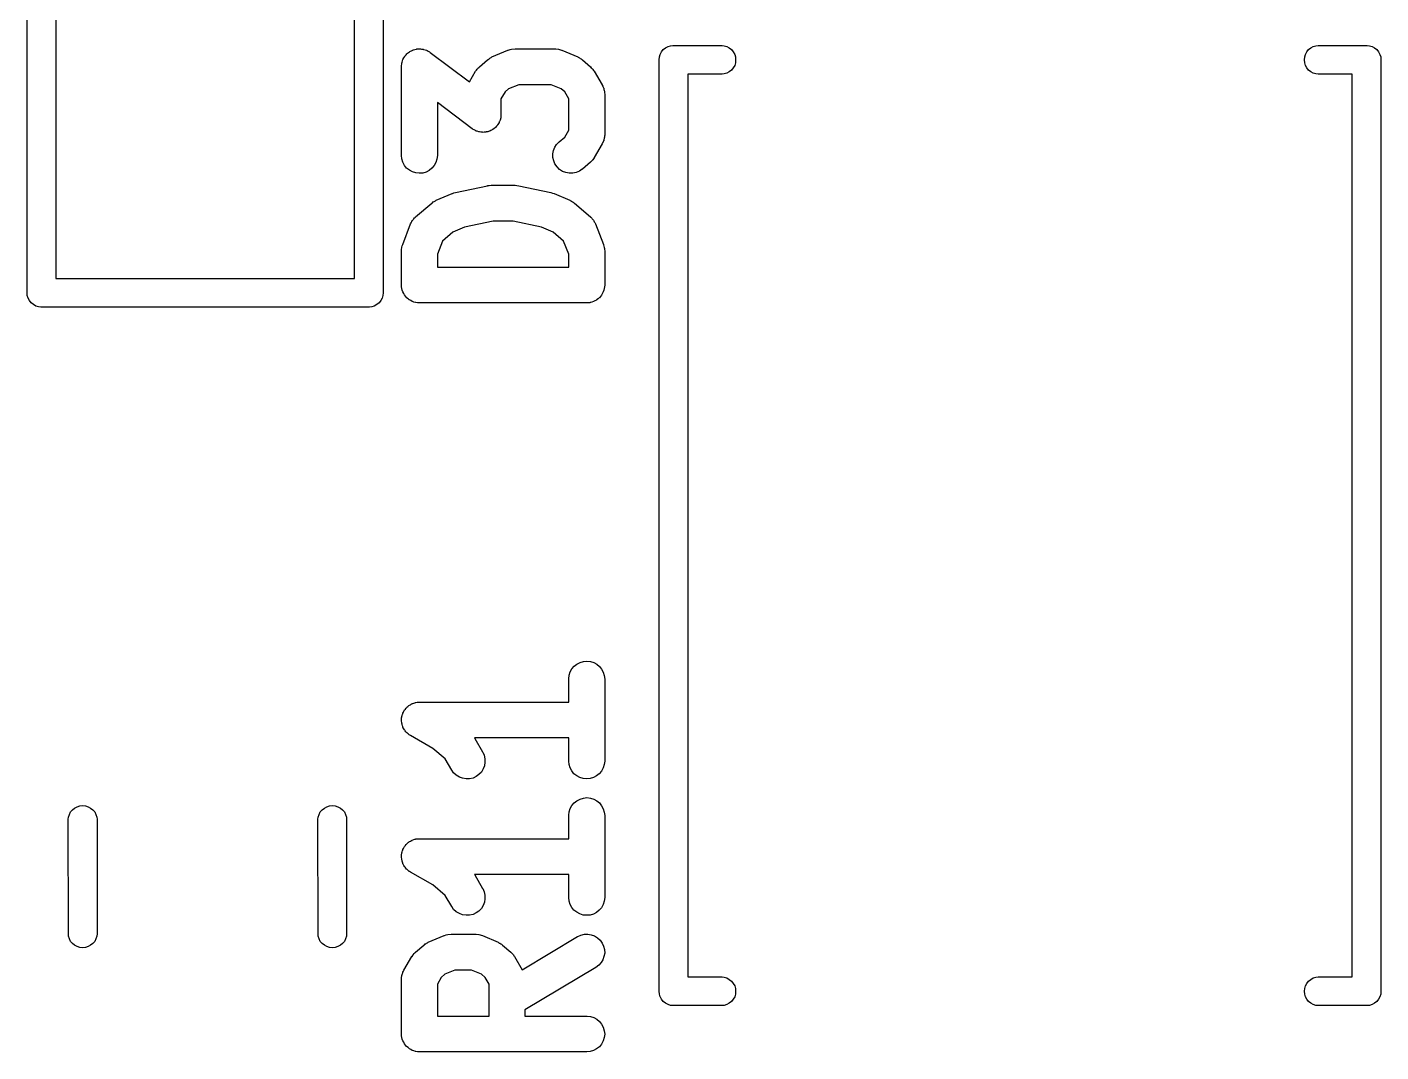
# Model space of a CAD drawing. Extents: x 137.1 to 164.6, y -146.9 to -60.6.
# Drawn here: x 147.15 to 152.81, y -121.47 to -117.18 of the extents above; entities that cross this region are included whole.
import ezdxf

# ---------------------------------------------------------------- set-up
doc = ezdxf.new("R2010")
doc.units = 0
doc.layers.add('BLACK', color=7, linetype='CONTINUOUS')

msp = doc.modelspace()

# ---------------------------------------------------------------- linework, layer by layer
at = {"layer": 'BLACK', "linetype": 'CONTINUOUS'}
for p, q in [((147.145, -118.292), (147.145, -115.807)), ((147.265, -115.807), (147.265, -118.235)), ((148.515, -118.235), (148.515, -115.807)), ((148.635, -115.807), (148.635, -118.292)), ((149.817, -117.27), (149.827, -117.264)), ((149.827, -117.264), (149.838, -117.261)), ((149.838, -117.261), (149.847, -117.26)), ((149.847, -117.26), (149.847, -117.26)), ((149.847, -117.26), (149.85, -117.26)), ((149.85, -117.26), (149.853, -117.26)), ((149.853, -117.26), (150.053, -117.26)), ((150.053, -117.26), (150.062, -117.261)), ((150.062, -117.261), (150.073, -117.264)), ((150.073, -117.264), (150.083, -117.27)), ((152.517, -117.27), (152.527, -117.264)), ((152.527, -117.264), (152.538, -117.261)), ((152.538, -117.261), (152.547, -117.26)), ((152.547, -117.26), (152.747, -117.26)), ((152.747, -117.26), (152.75, -117.26)), ((152.75, -117.26), (152.753, -117.26)), ((152.753, -117.26), (152.753, -117.26)), ((152.753, -117.26), (152.762, -117.261)), ((152.762, -117.261), (152.773, -117.264)), ((152.773, -117.264), (152.783, -117.27)), ((148.716, -117.324), (148.718, -117.319)), ((148.718, -117.319), (148.719, -117.317)), ((148.719, -117.316), (148.722, -117.311)), ((148.719, -117.317), (148.719, -117.316)), ((148.722, -117.311), (148.725, -117.306)), ((148.725, -117.306), (148.726, -117.305)), ((148.726, -117.305), (148.727, -117.303)), ((148.727, -117.303), (148.731, -117.299)), ((148.731, -117.299), (148.734, -117.295)), ((148.734, -117.295), (148.736, -117.294)), ((148.736, -117.294), (148.737, -117.292)), ((148.737, -117.292), (148.741, -117.289)), ((148.741, -117.289), (148.746, -117.286)), ((148.746, -117.286), (148.747, -117.285)), ((148.747, -117.285), (148.749, -117.284)), ((148.749, -117.284), (148.754, -117.282)), ((148.754, -117.282), (148.759, -117.279)), ((148.759, -117.279), (148.76, -117.278)), ((148.76, -117.278), (148.762, -117.278)), ((148.762, -117.278), (148.767, -117.276)), ((148.767, -117.276), (148.773, -117.275)), ((148.773, -117.275), (148.774, -117.275)), ((148.774, -117.275), (148.776, -117.274)), ((148.776, -117.274), (148.782, -117.274)), ((148.782, -117.274), (148.787, -117.274)), ((148.787, -117.274), (148.789, -117.274)), ((148.789, -117.274), (148.791, -117.274)), ((148.791, -117.274), (148.796, -117.275)), ((148.796, -117.275), (148.802, -117.275)), ((148.802, -117.275), (148.804, -117.276)), ((148.804, -117.276), (148.805, -117.276)), ((148.805, -117.276), (148.811, -117.278)), ((148.811, -117.278), (148.816, -117.279)), ((148.816, -117.279), (148.817, -117.28)), ((148.817, -117.28), (148.819, -117.281)), ((148.819, -117.281), (148.824, -117.284)), ((148.824, -117.284), (148.829, -117.286)), ((148.829, -117.286), (148.83, -117.288)), ((148.83, -117.288), (148.832, -117.289)), ((148.832, -117.289), (148.996, -117.412)), ((149.038, -117.349), (149.071, -117.32)), ((149.071, -117.32), (149.072, -117.32)), ((149.072, -117.32), (149.075, -117.318)), ((149.075, -117.318), (149.078, -117.315)), ((149.078, -117.315), (149.081, -117.313)), ((149.081, -117.313), (149.084, -117.311)), ((149.084, -117.311), (149.087, -117.31)), ((149.087, -117.31), (149.09, -117.308)), ((149.09, -117.308), (149.157, -117.28)), ((149.157, -117.28), (149.158, -117.279)), ((149.158, -117.279), (149.167, -117.276)), ((149.167, -117.276), (149.172, -117.275)), ((149.172, -117.275), (149.187, -117.274)), ((149.187, -117.274), (149.353, -117.274)), ((149.353, -117.274), (149.354, -117.274)), ((149.354, -117.274), (149.358, -117.274)), ((149.358, -117.274), (149.369, -117.275)), ((149.369, -117.275), (149.381, -117.279)), ((149.381, -117.279), (149.383, -117.28)), ((149.383, -117.28), (149.383, -117.28)), ((149.383, -117.28), (149.45, -117.308)), ((149.45, -117.308), (149.451, -117.309)), ((149.451, -117.309), (149.454, -117.31)), ((149.454, -117.31), (149.457, -117.312)), ((149.457, -117.312), (149.46, -117.314)), ((149.46, -117.314), (149.463, -117.316)), ((149.463, -117.316), (149.466, -117.318)), ((149.466, -117.318), (149.469, -117.32)), ((149.469, -117.32), (149.502, -117.349)), ((149.79, -117.32), (149.791, -117.308)), ((149.79, -117.323), (149.79, -117.32)), ((149.791, -117.308), (149.794, -117.297)), ((149.794, -117.297), (149.8, -117.287)), ((149.8, -117.287), (149.807, -117.277)), ((149.807, -117.277), (149.817, -117.27)), ((150.083, -117.27), (150.093, -117.277)), ((150.093, -117.277), (150.1, -117.287)), ((150.1, -117.287), (150.106, -117.297)), ((150.106, -117.297), (150.109, -117.308)), ((150.109, -117.308), (150.11, -117.32)), ((150.11, -117.32), (150.109, -117.332)), ((152.49, -117.32), (152.491, -117.308)), ((152.491, -117.332), (152.49, -117.32)), ((152.491, -117.308), (152.494, -117.297)), ((152.494, -117.297), (152.5, -117.287)), ((152.5, -117.287), (152.507, -117.277)), ((152.507, -117.277), (152.517, -117.27)), ((152.783, -117.27), (152.793, -117.277)), ((152.793, -117.277), (152.8, -117.287)), ((152.8, -117.287), (152.806, -117.297)), ((152.806, -117.297), (152.809, -117.308)), ((152.809, -117.308), (152.81, -117.32)), ((152.81, -117.32), (152.81, -117.323)), ((148.712, -117.344), (148.713, -117.338)), ((148.712, -117.346), (148.712, -117.344)), ((148.712, -117.348), (148.712, -117.346)), ((148.712, -117.349), (148.712, -117.348)), ((148.712, -117.72), (148.712, -117.349)), ((148.713, -117.333), (148.714, -117.331)), ((148.713, -117.338), (148.713, -117.333)), ((148.714, -117.329), (148.716, -117.324)), ((148.714, -117.331), (148.714, -117.329)), ((148.996, -117.412), (149.022, -117.368)), ((149.022, -117.367), (149.025, -117.363)), ((149.022, -117.368), (149.022, -117.367)), ((149.025, -117.363), (149.028, -117.359)), ((149.028, -117.359), (149.03, -117.357)), ((149.03, -117.357), (149.031, -117.355)), ((149.031, -117.355), (149.035, -117.352)), ((149.035, -117.352), (149.038, -117.349)), ((149.502, -117.349), (149.503, -117.349)), ((149.503, -117.349), (149.506, -117.353)), ((149.506, -117.353), (149.51, -117.356)), ((149.51, -117.356), (149.511, -117.358)), ((149.511, -117.358), (149.513, -117.36)), ((149.513, -117.36), (149.515, -117.364)), ((149.515, -117.364), (149.518, -117.368)), ((149.518, -117.368), (149.551, -117.425)), ((149.79, -121.217), (149.79, -117.323)), ((150.073, -117.376), (150.062, -117.379)), ((150.083, -117.37), (150.073, -117.376)), ((150.093, -117.363), (150.083, -117.37)), ((150.1, -117.353), (150.093, -117.363)), ((150.106, -117.343), (150.1, -117.353)), ((150.109, -117.332), (150.106, -117.343)), ((152.494, -117.343), (152.491, -117.332)), ((152.5, -117.353), (152.494, -117.343)), ((152.507, -117.363), (152.5, -117.353)), ((152.517, -117.37), (152.507, -117.363)), ((152.527, -117.376), (152.517, -117.37)), ((152.538, -117.379), (152.527, -117.376)), ((152.81, -117.323), (152.81, -121.217)), ((149.202, -117.424), (149.16, -117.442)), ((149.338, -117.424), (149.202, -117.424)), ((149.38, -117.442), (149.338, -117.424)), ((149.551, -117.425), (149.552, -117.426)), ((149.552, -117.426), (149.554, -117.43)), ((149.554, -117.43), (149.556, -117.434)), ((149.556, -117.434), (149.557, -117.437)), ((150.053, -117.38), (149.91, -117.38)), ((149.91, -117.38), (149.91, -121.16)), ((150.062, -117.379), (150.053, -117.38)), ((152.547, -117.38), (152.538, -117.379)), ((152.69, -117.38), (152.547, -117.38)), ((152.69, -121.16), (152.69, -117.38)), ((149.145, -117.454), (149.128, -117.483)), ((149.128, -117.483), (149.128, -117.549)), ((149.16, -117.442), (149.145, -117.454)), ((149.395, -117.454), (149.38, -117.442)), ((149.412, -117.483), (149.395, -117.454)), ((149.412, -117.614), (149.412, -117.483)), ((149.557, -117.437), (149.558, -117.439)), ((149.558, -117.439), (149.559, -117.444)), ((149.559, -117.444), (149.56, -117.448)), ((149.56, -117.448), (149.561, -117.451)), ((149.561, -117.451), (149.561, -117.454)), ((149.561, -117.454), (149.561, -117.458)), ((149.561, -117.458), (149.562, -117.463)), ((149.562, -117.463), (149.562, -117.634)), ((149.008, -117.609), (148.862, -117.499)), ((148.862, -117.499), (148.862, -117.72)), ((149.103, -117.605), (149.099, -117.608)), ((149.104, -117.603), (149.103, -117.605)), ((149.106, -117.602), (149.104, -117.603)), ((149.109, -117.598), (149.106, -117.602)), ((149.113, -117.594), (149.109, -117.598)), ((149.114, -117.592), (149.113, -117.594)), ((149.115, -117.591), (149.114, -117.592)), ((149.118, -117.586), (149.115, -117.591)), ((149.121, -117.582), (149.118, -117.586)), ((149.122, -117.578), (149.121, -117.58)), ((149.121, -117.58), (149.121, -117.582)), ((149.124, -117.573), (149.122, -117.578)), ((149.126, -117.568), (149.124, -117.573)), ((149.127, -117.564), (149.126, -117.566)), ((149.126, -117.566), (149.126, -117.568)), ((149.128, -117.553), (149.127, -117.559)), ((149.127, -117.559), (149.127, -117.564)), ((149.128, -117.549), (149.128, -117.55)), ((149.128, -117.55), (149.128, -117.551)), ((149.128, -117.551), (149.128, -117.553)), ((149.01, -117.61), (149.008, -117.609)), ((149.011, -117.611), (149.01, -117.61)), ((149.016, -117.613), (149.011, -117.611)), ((149.021, -117.616), (149.016, -117.613)), ((149.023, -117.617), (149.021, -117.616)), ((149.024, -117.618), (149.023, -117.617)), ((149.029, -117.619), (149.024, -117.618)), ((149.035, -117.621), (149.029, -117.619)), ((149.036, -117.621), (149.035, -117.621)), ((149.038, -117.622), (149.036, -117.621)), ((149.044, -117.623), (149.038, -117.622)), ((149.049, -117.623), (149.044, -117.623)), ((149.051, -117.623), (149.049, -117.623)), ((149.053, -117.624), (149.051, -117.623)), ((149.058, -117.623), (149.053, -117.624)), ((149.064, -117.623), (149.058, -117.623)), ((149.066, -117.622), (149.064, -117.623)), ((149.067, -117.622), (149.066, -117.622)), ((149.073, -117.621), (149.067, -117.622)), ((149.078, -117.619), (149.073, -117.621)), ((149.08, -117.619), (149.078, -117.619)), ((149.081, -117.618), (149.08, -117.619)), ((149.086, -117.616), (149.081, -117.618)), ((149.091, -117.613), (149.086, -117.616)), ((149.093, -117.612), (149.091, -117.613)), ((149.094, -117.611), (149.093, -117.612)), ((149.099, -117.608), (149.094, -117.611)), ((149.371, -117.663), (149.395, -117.643)), ((149.395, -117.643), (149.412, -117.614)), ((149.558, -117.659), (149.556, -117.661)), ((149.556, -117.661), (149.556, -117.664)), ((149.559, -117.654), (149.558, -117.659)), ((149.56, -117.65), (149.559, -117.654)), ((149.561, -117.645), (149.56, -117.647)), ((149.56, -117.647), (149.56, -117.65)), ((149.562, -117.635), (149.561, -117.64)), ((149.561, -117.64), (149.561, -117.645)), ((149.562, -117.634), (149.562, -117.635)), ((149.345, -117.714), (149.348, -117.7)), ((149.345, -117.729), (149.345, -117.714)), ((149.348, -117.7), (149.353, -117.686)), ((149.353, -117.686), (149.361, -117.674)), ((149.361, -117.674), (149.371, -117.663)), ((149.551, -117.672), (149.518, -117.729)), ((149.553, -117.668), (149.551, -117.672)), ((149.556, -117.664), (149.553, -117.668)), ((148.713, -117.735), (148.712, -117.72)), ((148.717, -117.749), (148.713, -117.735)), ((148.724, -117.762), (148.717, -117.749)), ((148.733, -117.773), (148.724, -117.762)), ((148.745, -117.782), (148.733, -117.773)), ((148.839, -117.774), (148.828, -117.783)), ((148.849, -117.762), (148.839, -117.774)), ((148.856, -117.75), (148.849, -117.762)), ((148.86, -117.736), (148.856, -117.75)), ((148.862, -117.721), (148.86, -117.736)), ((148.862, -117.72), (148.862, -117.721)), ((149.349, -117.743), (149.345, -117.729)), ((149.354, -117.756), (149.349, -117.743)), ((149.363, -117.768), (149.354, -117.756)), ((149.373, -117.779), (149.363, -117.768)), ((149.502, -117.748), (149.469, -117.777)), ((149.505, -117.745), (149.502, -117.748)), ((149.509, -117.742), (149.505, -117.745)), ((149.51, -117.74), (149.509, -117.742)), ((149.512, -117.738), (149.51, -117.74)), ((149.515, -117.734), (149.512, -117.738)), ((149.518, -117.73), (149.515, -117.734)), ((149.518, -117.729), (149.518, -117.73)), ((148.758, -117.789), (148.745, -117.782)), ((148.772, -117.793), (148.758, -117.789)), ((148.786, -117.795), (148.772, -117.793)), ((148.801, -117.794), (148.786, -117.795)), ((148.815, -117.79), (148.801, -117.794)), ((148.828, -117.783), (148.815, -117.79)), ((149.385, -117.787), (149.373, -117.779)), ((149.399, -117.792), (149.385, -117.787)), ((149.413, -117.795), (149.399, -117.792)), ((149.428, -117.795), (149.413, -117.795)), ((149.442, -117.792), (149.428, -117.795)), ((149.456, -117.786), (149.442, -117.792)), ((149.468, -117.778), (149.456, -117.786)), ((149.469, -117.777), (149.468, -117.778)), ((148.857, -117.908), (148.924, -117.88)), ((148.924, -117.88), (148.925, -117.879)), ((148.924, -117.88), (148.924, -117.88)), ((148.924, -117.88), (148.924, -117.88)), ((148.924, -117.88), (148.924, -117.88)), ((148.925, -117.879), (148.931, -117.877)), ((148.931, -117.877), (148.938, -117.875)), ((148.938, -117.875), (149.071, -117.847)), ((149.071, -117.847), (149.072, -117.846)), ((149.072, -117.846), (149.072, -117.846)), ((149.072, -117.846), (149.072, -117.846)), ((149.072, -117.846), (149.079, -117.846)), ((149.079, -117.846), (149.087, -117.845)), ((149.087, -117.845), (149.087, -117.845)), ((149.087, -117.845), (149.087, -117.845)), ((149.087, -117.845), (149.187, -117.845)), ((149.187, -117.845), (149.188, -117.845)), ((149.188, -117.845), (149.188, -117.845)), ((149.188, -117.845), (149.188, -117.845)), ((149.188, -117.845), (149.195, -117.846)), ((149.195, -117.846), (149.202, -117.847)), ((149.202, -117.847), (149.202, -117.847)), ((149.202, -117.847), (149.202, -117.847)), ((149.202, -117.847), (149.336, -117.875)), ((149.336, -117.875), (149.336, -117.875)), ((149.336, -117.875), (149.336, -117.875)), ((149.336, -117.875), (149.336, -117.875)), ((149.336, -117.875), (149.337, -117.875)), ((149.337, -117.875), (149.343, -117.878)), ((149.343, -117.878), (149.35, -117.88)), ((149.35, -117.88), (149.416, -117.908)), ((148.771, -117.977), (148.838, -117.92)), ((148.838, -117.92), (148.839, -117.92)), ((148.839, -117.92), (148.842, -117.918)), ((148.842, -117.918), (148.844, -117.915)), ((148.844, -117.915), (148.848, -117.913)), ((148.848, -117.913), (148.851, -117.911)), ((148.851, -117.911), (148.854, -117.91)), ((148.854, -117.91), (148.857, -117.908)), ((149.416, -117.908), (149.417, -117.909)), ((149.417, -117.909), (149.42, -117.91)), ((149.42, -117.91), (149.423, -117.912)), ((149.423, -117.912), (149.427, -117.914)), ((149.427, -117.914), (149.43, -117.916)), ((149.43, -117.916), (149.433, -117.918)), ((149.433, -117.918), (149.435, -117.92)), ((149.435, -117.92), (149.502, -117.977)), ((148.752, -118.003), (148.753, -118)), ((148.753, -118), (148.755, -117.997)), ((148.755, -117.997), (148.757, -117.993)), ((148.757, -117.993), (148.759, -117.991)), ((148.759, -117.991), (148.761, -117.988)), ((148.761, -117.988), (148.764, -117.985)), ((148.764, -117.985), (148.766, -117.982)), ((148.766, -117.982), (148.769, -117.98)), ((148.769, -117.98), (148.771, -117.977)), ((149.095, -117.995), (148.976, -118.02)), ((149.179, -117.995), (149.095, -117.995)), ((149.297, -118.02), (149.179, -117.995)), ((149.502, -117.977), (149.503, -117.978)), ((149.503, -117.978), (149.505, -117.98)), ((149.505, -117.98), (149.508, -117.983)), ((149.508, -117.983), (149.51, -117.986)), ((149.51, -117.986), (149.513, -117.989)), ((149.513, -117.989), (149.515, -117.991)), ((149.515, -117.991), (149.517, -117.994)), ((149.517, -117.994), (149.518, -117.998)), ((149.518, -117.998), (149.521, -118.001)), ((149.521, -118.001), (149.522, -118.004)), ((148.717, -118.093), (148.75, -118.007)), ((148.75, -118.006), (148.752, -118.003)), ((148.75, -118.007), (148.75, -118.006)), ((148.927, -118.042), (148.883, -118.079)), ((148.976, -118.02), (148.927, -118.042)), ((149.347, -118.042), (149.297, -118.02)), ((149.39, -118.079), (149.347, -118.042)), ((149.522, -118.004), (149.523, -118.007)), ((149.523, -118.007), (149.557, -118.093)), ((148.712, -118.113), (148.713, -118.107)), ((148.712, -118.119), (148.712, -118.113)), ((148.713, -118.104), (148.715, -118.099)), ((148.713, -118.106), (148.713, -118.104)), ((148.713, -118.107), (148.713, -118.106)), ((148.715, -118.099), (148.717, -118.093)), ((148.883, -118.079), (148.862, -118.134)), ((149.412, -118.134), (149.39, -118.079)), ((149.557, -118.093), (149.557, -118.094)), ((149.557, -118.094), (149.558, -118.1)), ((149.558, -118.1), (149.56, -118.105)), ((149.56, -118.105), (149.56, -118.107)), ((149.56, -118.107), (149.561, -118.108)), ((149.561, -118.108), (149.561, -118.114)), ((149.561, -118.114), (149.562, -118.12)), ((148.712, -118.12), (148.712, -118.119)), ((148.712, -118.263), (148.712, -118.12)), ((148.862, -118.134), (148.862, -118.188)), ((149.412, -118.188), (149.412, -118.134)), ((149.562, -118.12), (149.562, -118.263)), ((148.862, -118.188), (149.412, -118.188)), ((147.265, -118.235), (148.515, -118.235)), ((148.712, -118.27), (148.712, -118.263)), ((148.713, -118.277), (148.712, -118.27)), ((148.715, -118.284), (148.713, -118.277)), ((148.713, -118.277), (148.713, -118.277)), ((148.713, -118.277), (148.713, -118.277)), ((148.717, -118.291), (148.715, -118.284)), ((149.558, -118.285), (149.556, -118.292)), ((149.56, -118.278), (149.558, -118.285)), ((149.561, -118.271), (149.56, -118.278)), ((149.56, -118.278), (149.56, -118.278)), ((149.56, -118.278), (149.56, -118.278)), ((149.562, -118.264), (149.561, -118.271)), ((149.562, -118.263), (149.562, -118.263)), ((149.562, -118.263), (149.562, -118.263)), ((149.562, -118.263), (149.562, -118.263)), ((149.562, -118.263), (149.562, -118.264)), ((147.145, -118.295), (147.145, -118.292)), ((147.146, -118.307), (147.145, -118.295)), ((147.149, -118.318), (147.146, -118.307)), ((147.155, -118.328), (147.149, -118.318)), ((147.162, -118.338), (147.155, -118.328)), ((147.172, -118.345), (147.162, -118.338)), ((148.618, -118.338), (148.608, -118.345)), ((148.625, -118.328), (148.618, -118.338)), ((148.631, -118.318), (148.625, -118.328)), ((148.634, -118.307), (148.631, -118.318)), ((148.635, -118.295), (148.634, -118.307)), ((148.635, -118.292), (148.635, -118.295)), ((148.721, -118.298), (148.717, -118.291)), ((148.717, -118.291), (148.717, -118.291)), ((148.717, -118.291), (148.717, -118.291)), ((148.724, -118.304), (148.721, -118.298)), ((148.729, -118.31), (148.724, -118.304)), ((148.724, -118.304), (148.724, -118.304)), ((148.724, -118.304), (148.724, -118.304)), ((148.733, -118.315), (148.729, -118.31)), ((148.733, -118.316), (148.733, -118.315)), ((148.733, -118.315), (148.733, -118.315)), ((148.739, -118.32), (148.733, -118.316)), ((148.744, -118.325), (148.739, -118.32)), ((148.745, -118.325), (148.744, -118.325)), ((148.751, -118.328), (148.745, -118.325)), ((148.745, -118.325), (148.745, -118.325)), ((148.757, -118.332), (148.751, -118.328)), ((148.758, -118.332), (148.757, -118.332)), ((148.757, -118.332), (148.757, -118.332)), ((148.764, -118.334), (148.758, -118.332)), ((148.771, -118.336), (148.764, -118.334)), ((148.772, -118.336), (148.771, -118.336)), ((148.771, -118.336), (148.771, -118.336)), ((148.779, -118.337), (148.772, -118.336)), ((148.786, -118.338), (148.779, -118.337)), ((148.787, -118.338), (148.786, -118.338)), ((148.786, -118.338), (148.786, -118.338)), ((148.786, -118.338), (148.786, -118.338)), ((148.786, -118.338), (148.786, -118.338)), ((149.487, -118.338), (148.787, -118.338)), ((149.494, -118.337), (149.487, -118.338)), ((149.501, -118.337), (149.494, -118.337)), ((149.508, -118.334), (149.501, -118.336)), ((149.501, -118.336), (149.501, -118.336)), ((149.501, -118.336), (149.501, -118.337)), ((149.515, -118.332), (149.508, -118.334)), ((149.521, -118.329), (149.515, -118.332)), ((149.515, -118.332), (149.515, -118.332)), ((149.515, -118.332), (149.515, -118.332)), ((149.528, -118.326), (149.521, -118.329)), ((149.534, -118.321), (149.528, -118.325)), ((149.528, -118.325), (149.528, -118.325)), ((149.528, -118.325), (149.528, -118.326)), ((149.539, -118.316), (149.534, -118.321)), ((149.54, -118.316), (149.539, -118.316)), ((149.539, -118.316), (149.539, -118.316)), ((149.544, -118.311), (149.54, -118.316)), ((149.549, -118.305), (149.544, -118.311)), ((149.552, -118.299), (149.549, -118.305)), ((149.549, -118.305), (149.549, -118.305)), ((149.549, -118.305), (149.549, -118.305)), ((149.556, -118.292), (149.552, -118.299)), ((149.556, -118.292), (149.556, -118.292)), ((149.556, -118.292), (149.556, -118.292)), ((147.182, -118.351), (147.172, -118.345)), ((147.193, -118.354), (147.182, -118.351)), ((147.202, -118.355), (147.193, -118.354)), ((147.205, -118.355), (147.202, -118.355)), ((147.202, -118.355), (147.202, -118.355)), ((147.208, -118.355), (147.205, -118.355)), ((148.572, -118.355), (147.208, -118.355)), ((148.575, -118.355), (148.572, -118.355)), ((148.578, -118.355), (148.575, -118.355)), ((148.587, -118.354), (148.578, -118.355)), ((148.578, -118.355), (148.578, -118.355)), ((148.598, -118.351), (148.587, -118.354)), ((148.608, -118.345), (148.598, -118.351)), ((149.418, -119.883), (149.425, -119.87)), ((149.425, -119.87), (149.434, -119.859)), ((149.434, -119.859), (149.446, -119.85)), ((149.446, -119.85), (149.459, -119.843)), ((149.459, -119.843), (149.473, -119.839)), ((149.473, -119.839), (149.487, -119.838)), ((149.487, -119.838), (149.502, -119.839)), ((149.502, -119.839), (149.516, -119.844)), ((149.516, -119.844), (149.529, -119.851)), ((149.529, -119.851), (149.54, -119.86)), ((149.54, -119.86), (149.549, -119.871)), ((149.549, -119.871), (149.556, -119.884)), ((149.412, -119.912), (149.413, -119.897)), ((149.412, -119.913), (149.412, -119.912)), ((149.412, -120.009), (149.412, -119.913)), ((149.413, -119.897), (149.418, -119.883)), ((149.556, -119.884), (149.56, -119.898)), ((149.56, -119.898), (149.562, -119.913)), ((149.562, -119.913), (149.562, -120.256)), ((148.724, -120.042), (148.728, -120.039)), ((148.728, -120.039), (148.73, -120.035)), ((148.73, -120.035), (148.732, -120.033)), ((148.732, -120.033), (148.734, -120.031)), ((148.734, -120.031), (148.738, -120.028)), ((148.738, -120.028), (148.741, -120.025)), ((148.741, -120.025), (148.743, -120.023)), ((148.743, -120.023), (148.745, -120.022)), ((148.745, -120.022), (148.749, -120.02)), ((148.749, -120.02), (148.753, -120.017)), ((148.753, -120.017), (148.756, -120.016)), ((148.756, -120.016), (148.758, -120.015)), ((148.758, -120.015), (148.763, -120.014)), ((148.763, -120.014), (148.767, -120.012)), ((148.767, -120.012), (148.77, -120.011)), ((148.77, -120.011), (148.772, -120.011)), ((148.772, -120.011), (148.777, -120.01)), ((148.777, -120.01), (148.782, -120.009)), ((148.782, -120.009), (148.784, -120.01)), ((148.784, -120.01), (148.787, -120.009)), ((148.787, -120.009), (149.412, -120.009)), ((148.712, -120.074), (148.713, -120.072)), ((148.712, -120.079), (148.712, -120.074)), ((148.712, -120.084), (148.712, -120.079)), ((148.712, -120.086), (148.712, -120.084)), ((148.712, -120.089), (148.712, -120.086)), ((148.713, -120.094), (148.712, -120.089)), ((148.713, -120.069), (148.715, -120.065)), ((148.713, -120.072), (148.713, -120.069)), ((148.713, -120.098), (148.713, -120.094)), ((148.715, -120.065), (148.716, -120.06)), ((148.716, -120.06), (148.717, -120.058)), ((148.717, -120.058), (148.718, -120.055)), ((148.718, -120.055), (148.72, -120.051)), ((148.72, -120.051), (148.722, -120.047)), ((148.722, -120.047), (148.723, -120.045)), ((148.723, -120.045), (148.724, -120.042)), ((148.714, -120.101), (148.713, -120.098)), ((148.714, -120.103), (148.714, -120.101)), ((148.716, -120.108), (148.714, -120.103)), ((148.717, -120.112), (148.716, -120.108)), ((148.718, -120.115), (148.717, -120.112)), ((148.719, -120.117), (148.718, -120.115)), ((148.722, -120.121), (148.719, -120.117)), ((148.724, -120.125), (148.722, -120.121)), ((148.725, -120.127), (148.724, -120.125)), ((148.727, -120.129), (148.725, -120.127)), ((148.73, -120.133), (148.727, -120.129)), ((148.733, -120.137), (148.73, -120.133)), ((148.735, -120.138), (148.733, -120.137)), ((148.737, -120.14), (148.735, -120.138)), ((148.741, -120.143), (148.737, -120.14)), ((148.744, -120.146), (148.741, -120.143)), ((148.747, -120.147), (148.744, -120.146)), ((148.749, -120.149), (148.747, -120.147)), ((148.843, -120.203), (148.749, -120.149)), ((148.749, -120.149), (148.749, -120.149)), ((148.895, -120.247), (148.843, -120.203)), ((149.412, -120.159), (149.017, -120.159)), ((149.017, -120.159), (149.018, -120.161)), ((149.018, -120.161), (149.051, -120.218)), ((149.412, -120.256), (149.412, -120.159)), ((148.922, -120.294), (148.895, -120.247)), ((149.051, -120.218), (149.052, -120.219)), ((149.052, -120.219), (149.058, -120.232)), ((149.058, -120.232), (149.061, -120.247)), ((149.061, -120.261), (149.059, -120.276)), ((149.061, -120.247), (149.061, -120.261)), ((149.413, -120.27), (149.412, -120.256)), ((149.562, -120.257), (149.56, -120.271)), ((149.562, -120.256), (149.562, -120.257)), ((148.93, -120.305), (148.922, -120.294)), ((148.941, -120.315), (148.93, -120.305)), ((148.954, -120.323), (148.941, -120.315)), ((148.967, -120.328), (148.954, -120.323)), ((149.024, -120.321), (149.011, -120.327)), ((149.036, -120.312), (149.024, -120.321)), ((149.046, -120.302), (149.036, -120.312)), ((149.054, -120.289), (149.046, -120.302)), ((149.059, -120.276), (149.054, -120.289)), ((149.417, -120.284), (149.413, -120.27)), ((149.424, -120.297), (149.417, -120.284)), ((149.433, -120.309), (149.424, -120.297)), ((149.445, -120.318), (149.433, -120.309)), ((149.458, -120.325), (149.445, -120.318)), ((149.528, -120.318), (149.515, -120.325)), ((149.539, -120.309), (149.528, -120.318)), ((149.549, -120.298), (149.539, -120.309)), ((149.556, -120.285), (149.549, -120.298)), ((149.56, -120.271), (149.556, -120.285)), ((148.982, -120.331), (148.967, -120.328)), ((148.996, -120.33), (148.982, -120.331)), ((149.011, -120.327), (148.996, -120.33)), ((149.472, -120.329), (149.458, -120.325)), ((149.486, -120.331), (149.472, -120.329)), ((149.501, -120.329), (149.486, -120.331)), ((149.515, -120.325), (149.501, -120.329)), ((149.425, -120.442), (149.434, -120.431)), ((149.434, -120.431), (149.446, -120.422)), ((149.446, -120.422), (149.459, -120.415)), ((149.459, -120.415), (149.473, -120.411)), ((149.473, -120.411), (149.487, -120.409)), ((149.487, -120.409), (149.502, -120.411)), ((149.502, -120.411), (149.516, -120.415)), ((149.516, -120.415), (149.529, -120.422)), ((149.529, -120.422), (149.54, -120.431)), ((149.54, -120.431), (149.549, -120.443)), ((147.317, -120.5), (147.318, -120.491)), ((147.318, -120.491), (147.322, -120.48)), ((147.322, -120.48), (147.327, -120.469)), ((147.327, -120.469), (147.335, -120.46)), ((147.335, -120.46), (147.344, -120.453)), ((147.344, -120.453), (147.354, -120.447)), ((147.354, -120.447), (147.366, -120.444)), ((147.366, -120.444), (147.377, -120.442)), ((147.377, -120.442), (147.389, -120.444)), ((147.389, -120.444), (147.401, -120.447)), ((147.401, -120.447), (147.411, -120.453)), ((147.411, -120.453), (147.42, -120.46)), ((147.42, -120.46), (147.428, -120.469)), ((147.428, -120.469), (147.433, -120.48)), ((147.433, -120.48), (147.437, -120.491)), ((147.437, -120.491), (147.438, -120.5)), ((148.362, -120.5), (148.363, -120.491)), ((148.363, -120.491), (148.367, -120.48)), ((148.367, -120.48), (148.372, -120.469)), ((148.372, -120.469), (148.38, -120.46)), ((148.38, -120.46), (148.389, -120.453)), ((148.389, -120.453), (148.399, -120.447)), ((148.399, -120.447), (148.411, -120.444)), ((148.411, -120.444), (148.422, -120.442)), ((148.422, -120.442), (148.434, -120.444)), ((148.434, -120.444), (148.446, -120.447)), ((148.446, -120.447), (148.456, -120.453)), ((148.456, -120.453), (148.465, -120.46)), ((148.465, -120.46), (148.473, -120.469)), ((148.473, -120.469), (148.478, -120.48)), ((148.478, -120.48), (148.482, -120.491)), ((148.482, -120.491), (148.482, -120.5)), ((149.412, -120.483), (149.413, -120.469)), ((149.412, -120.484), (149.412, -120.483)), ((149.412, -120.581), (149.412, -120.484)), ((149.413, -120.469), (149.418, -120.455)), ((149.418, -120.455), (149.425, -120.442)), ((149.549, -120.443), (149.556, -120.456)), ((149.556, -120.456), (149.56, -120.47)), ((149.56, -120.47), (149.562, -120.484)), ((149.562, -120.484), (149.562, -120.827)), ((147.318, -120.98), (147.317, -120.5)), ((147.438, -120.5), (147.438, -120.98)), ((148.363, -120.98), (148.362, -120.5)), ((148.482, -120.5), (148.482, -120.98)), ((148.728, -120.61), (148.73, -120.606)), ((148.73, -120.606), (148.732, -120.604)), ((148.732, -120.604), (148.734, -120.602)), ((148.734, -120.602), (148.738, -120.599)), ((148.738, -120.599), (148.741, -120.596)), ((148.741, -120.596), (148.743, -120.595)), ((148.743, -120.595), (148.745, -120.593)), ((148.745, -120.593), (148.749, -120.591)), ((148.749, -120.591), (148.753, -120.588)), ((148.753, -120.588), (148.756, -120.588)), ((148.756, -120.588), (148.758, -120.586)), ((148.758, -120.586), (148.763, -120.585)), ((148.763, -120.585), (148.767, -120.583)), ((148.767, -120.583), (148.77, -120.583)), ((148.77, -120.583), (148.772, -120.582)), ((148.772, -120.582), (148.777, -120.582)), ((148.777, -120.582), (148.782, -120.581)), ((148.782, -120.581), (148.784, -120.581)), ((148.784, -120.581), (148.787, -120.581)), ((148.787, -120.581), (149.412, -120.581)), ((148.712, -120.646), (148.713, -120.643)), ((148.712, -120.65), (148.712, -120.646)), ((148.712, -120.655), (148.712, -120.65)), ((148.712, -120.658), (148.712, -120.655)), ((148.712, -120.66), (148.712, -120.658)), ((148.713, -120.665), (148.712, -120.66)), ((148.713, -120.641), (148.715, -120.636)), ((148.713, -120.643), (148.713, -120.641)), ((148.715, -120.636), (148.716, -120.631)), ((148.716, -120.631), (148.717, -120.629)), ((148.717, -120.629), (148.718, -120.627)), ((148.718, -120.627), (148.72, -120.622)), ((148.72, -120.622), (148.722, -120.618)), ((148.722, -120.618), (148.723, -120.616)), ((148.723, -120.616), (148.724, -120.614)), ((148.724, -120.614), (148.728, -120.61)), ((148.713, -120.67), (148.713, -120.665)), ((148.714, -120.672), (148.713, -120.67)), ((148.714, -120.675), (148.714, -120.672)), ((148.716, -120.679), (148.714, -120.675)), ((148.717, -120.684), (148.716, -120.679)), ((148.718, -120.686), (148.717, -120.684)), ((148.719, -120.688), (148.718, -120.686)), ((148.722, -120.693), (148.719, -120.688)), ((148.724, -120.697), (148.722, -120.693)), ((148.725, -120.699), (148.724, -120.697)), ((148.727, -120.701), (148.725, -120.699)), ((148.73, -120.704), (148.727, -120.701)), ((148.733, -120.708), (148.73, -120.704)), ((148.735, -120.71), (148.733, -120.708)), ((148.737, -120.712), (148.735, -120.71)), ((148.741, -120.715), (148.737, -120.712)), ((148.744, -120.718), (148.741, -120.715)), ((148.747, -120.719), (148.744, -120.718)), ((148.749, -120.72), (148.747, -120.719)), ((148.749, -120.721), (148.749, -120.72)), ((148.843, -120.774), (148.749, -120.721)), ((148.895, -120.819), (148.843, -120.774)), ((149.412, -120.731), (149.017, -120.731)), ((149.017, -120.731), (149.018, -120.732)), ((149.018, -120.732), (149.051, -120.789)), ((149.412, -120.827), (149.412, -120.731)), ((148.922, -120.865), (148.895, -120.819)), ((149.051, -120.789), (149.052, -120.79)), ((149.052, -120.79), (149.058, -120.804)), ((149.058, -120.804), (149.061, -120.818)), ((149.061, -120.833), (149.059, -120.847)), ((149.061, -120.818), (149.061, -120.833)), ((149.413, -120.842), (149.412, -120.827)), ((149.562, -120.828), (149.56, -120.843)), ((149.562, -120.827), (149.562, -120.828)), ((148.93, -120.877), (148.922, -120.865)), ((148.941, -120.887), (148.93, -120.877)), ((148.954, -120.894), (148.941, -120.887)), ((149.036, -120.884), (149.024, -120.892)), ((149.046, -120.873), (149.036, -120.884)), ((149.054, -120.861), (149.046, -120.873)), ((149.059, -120.847), (149.054, -120.861)), ((149.417, -120.856), (149.413, -120.842)), ((149.424, -120.869), (149.417, -120.856)), ((149.433, -120.88), (149.424, -120.869)), ((149.445, -120.889), (149.433, -120.88)), ((149.458, -120.896), (149.445, -120.889)), ((149.528, -120.89), (149.515, -120.897)), ((149.539, -120.881), (149.528, -120.89)), ((149.549, -120.87), (149.539, -120.881)), ((149.556, -120.857), (149.549, -120.87)), ((149.56, -120.843), (149.556, -120.857)), ((148.967, -120.9), (148.954, -120.894)), ((148.982, -120.902), (148.967, -120.9)), ((148.996, -120.902), (148.982, -120.902)), ((149.011, -120.898), (148.996, -120.902)), ((149.024, -120.892), (149.011, -120.898)), ((149.472, -120.901), (149.458, -120.896)), ((149.486, -120.902), (149.472, -120.901)), ((149.501, -120.901), (149.486, -120.902)), ((149.515, -120.897), (149.501, -120.901)), ((147.318, -120.989), (147.318, -120.98)), ((147.322, -121), (147.318, -120.989)), ((147.327, -121.011), (147.322, -121)), ((147.433, -121), (147.428, -121.011)), ((147.437, -120.989), (147.433, -121)), ((147.438, -120.98), (147.437, -120.989)), ((148.363, -120.989), (148.363, -120.98)), ((148.367, -121), (148.363, -120.989)), ((148.372, -121.011), (148.367, -121)), ((148.478, -121), (148.473, -121.011)), ((148.482, -120.989), (148.478, -121)), ((148.482, -120.98), (148.482, -120.989)), ((148.824, -121.015), (148.89, -120.987)), ((148.89, -120.987), (148.891, -120.986)), ((148.891, -120.986), (148.899, -120.984)), ((148.899, -120.984), (148.905, -120.982)), ((148.905, -120.982), (148.92, -120.981)), ((148.92, -120.981), (149.02, -120.981)), ((149.02, -120.981), (149.021, -120.981)), ((149.021, -120.981), (149.024, -120.981)), ((149.024, -120.981), (149.036, -120.982)), ((149.036, -120.982), (149.05, -120.987)), ((149.05, -120.987), (149.116, -121.015)), ((149.217, -121.13), (149.448, -120.991)), ((149.448, -120.991), (149.449, -120.991)), ((149.449, -120.991), (149.462, -120.985)), ((149.462, -120.985), (149.477, -120.981)), ((149.477, -120.981), (149.491, -120.981)), ((149.491, -120.981), (149.506, -120.983)), ((149.506, -120.983), (149.519, -120.988)), ((149.519, -120.988), (149.532, -120.996)), ((149.532, -120.996), (149.543, -121.006)), ((147.335, -121.02), (147.327, -121.011)), ((147.344, -121.027), (147.335, -121.02)), ((147.354, -121.033), (147.344, -121.027)), ((147.366, -121.036), (147.354, -121.033)), ((147.377, -121.038), (147.366, -121.036)), ((147.389, -121.036), (147.377, -121.038)), ((147.401, -121.033), (147.389, -121.036)), ((147.411, -121.027), (147.401, -121.033)), ((147.42, -121.02), (147.411, -121.027)), ((147.428, -121.011), (147.42, -121.02)), ((148.38, -121.02), (148.372, -121.011)), ((148.389, -121.027), (148.38, -121.02)), ((148.399, -121.033), (148.389, -121.027)), ((148.411, -121.036), (148.399, -121.033)), ((148.422, -121.038), (148.411, -121.036)), ((148.434, -121.036), (148.422, -121.038)), ((148.446, -121.033), (148.434, -121.036)), ((148.456, -121.027), (148.446, -121.033)), ((148.465, -121.02), (148.456, -121.027)), ((148.473, -121.011), (148.465, -121.02)), ((148.764, -121.062), (148.768, -121.059)), ((148.768, -121.059), (148.771, -121.056)), ((148.771, -121.056), (148.805, -121.027)), ((148.805, -121.027), (148.808, -121.025)), ((148.805, -121.027), (148.805, -121.027)), ((148.808, -121.025), (148.811, -121.022)), ((148.811, -121.022), (148.814, -121.021)), ((148.814, -121.021), (148.817, -121.018)), ((148.817, -121.018), (148.821, -121.017)), ((148.821, -121.017), (148.824, -121.015)), ((149.116, -121.015), (149.117, -121.016)), ((149.117, -121.016), (149.12, -121.018)), ((149.12, -121.018), (149.123, -121.019)), ((149.123, -121.019), (149.127, -121.021)), ((149.127, -121.021), (149.13, -121.023)), ((149.13, -121.023), (149.133, -121.025)), ((149.133, -121.025), (149.135, -121.027)), ((149.135, -121.027), (149.169, -121.056)), ((149.169, -121.056), (149.17, -121.057)), ((149.17, -121.057), (149.173, -121.06)), ((149.173, -121.06), (149.176, -121.063)), ((149.543, -121.006), (149.551, -121.018)), ((149.551, -121.018), (149.557, -121.031)), ((149.557, -121.031), (149.561, -121.045)), ((149.562, -121.06), (149.559, -121.074)), ((149.561, -121.045), (149.562, -121.06)), ((148.722, -121.132), (148.755, -121.075)), ((148.755, -121.075), (148.756, -121.074)), ((148.756, -121.074), (148.759, -121.07)), ((148.759, -121.07), (148.761, -121.066)), ((148.761, -121.066), (148.763, -121.065)), ((148.763, -121.065), (148.764, -121.062)), ((149.176, -121.063), (149.178, -121.065)), ((149.178, -121.065), (149.18, -121.067)), ((149.18, -121.067), (149.182, -121.071)), ((149.182, -121.071), (149.185, -121.075)), ((149.185, -121.075), (149.217, -121.13)), ((149.537, -121.111), (149.525, -121.12)), ((149.547, -121.1), (149.537, -121.111)), ((149.554, -121.088), (149.547, -121.1)), ((149.559, -121.074), (149.554, -121.088)), ((148.712, -121.16), (148.713, -121.157)), ((148.712, -121.164), (148.712, -121.16)), ((148.712, -121.169), (148.712, -121.164)), ((148.712, -121.17), (148.712, -121.169)), ((148.712, -121.399), (148.712, -121.17)), ((148.713, -121.154), (148.715, -121.15)), ((148.713, -121.157), (148.713, -121.154)), ((148.715, -121.15), (148.716, -121.146)), ((148.716, -121.146), (148.717, -121.143)), ((148.717, -121.143), (148.718, -121.14)), ((148.718, -121.14), (148.72, -121.136)), ((148.72, -121.136), (148.722, -121.132)), ((148.878, -121.162), (148.862, -121.19)), ((148.893, -121.149), (148.878, -121.162)), ((148.935, -121.131), (148.893, -121.149)), ((149.005, -121.131), (148.935, -121.131)), ((149.047, -121.149), (149.005, -121.131)), ((149.062, -121.162), (149.047, -121.149)), ((149.078, -121.19), (149.062, -121.162)), ((149.525, -121.12), (149.228, -121.298)), ((149.91, -121.16), (150.053, -121.16)), ((150.053, -121.16), (150.062, -121.161)), ((150.062, -121.161), (150.073, -121.164)), ((150.073, -121.164), (150.083, -121.17)), ((150.083, -121.17), (150.093, -121.177)), ((152.507, -121.177), (152.517, -121.17)), ((152.517, -121.17), (152.527, -121.164)), ((152.527, -121.164), (152.538, -121.161)), ((152.538, -121.161), (152.547, -121.16)), ((152.547, -121.16), (152.69, -121.16)), ((148.862, -121.19), (148.862, -121.324)), ((149.078, -121.324), (149.078, -121.19)), ((149.79, -121.22), (149.79, -121.217)), ((149.791, -121.232), (149.79, -121.22)), ((150.093, -121.177), (150.1, -121.187)), ((150.1, -121.187), (150.106, -121.197)), ((150.106, -121.197), (150.109, -121.208)), ((150.109, -121.208), (150.11, -121.22)), ((150.11, -121.22), (150.109, -121.232)), ((152.49, -121.22), (152.491, -121.208)), ((152.491, -121.232), (152.49, -121.22)), ((152.491, -121.208), (152.494, -121.197)), ((152.494, -121.197), (152.5, -121.187)), ((152.5, -121.187), (152.507, -121.177)), ((152.81, -121.223), (152.809, -121.232)), ((152.81, -121.217), (152.81, -121.22)), ((152.81, -121.22), (152.81, -121.223)), ((152.81, -121.223), (152.81, -121.223)), ((149.794, -121.243), (149.791, -121.232)), ((149.795, -121.244), (149.794, -121.243)), ((149.8, -121.253), (149.795, -121.244)), ((149.807, -121.263), (149.8, -121.253)), ((149.817, -121.27), (149.807, -121.263)), ((149.827, -121.276), (149.817, -121.27)), ((149.838, -121.279), (149.827, -121.276)), ((149.85, -121.28), (149.838, -121.279)), ((149.853, -121.28), (149.85, -121.28)), ((150.053, -121.28), (149.853, -121.28)), ((150.062, -121.279), (150.053, -121.28)), ((150.073, -121.276), (150.062, -121.279)), ((150.083, -121.27), (150.073, -121.276)), ((150.093, -121.263), (150.083, -121.27)), ((150.1, -121.253), (150.093, -121.263)), ((150.106, -121.243), (150.1, -121.253)), ((150.109, -121.232), (150.106, -121.243)), ((152.494, -121.243), (152.491, -121.232)), ((152.5, -121.253), (152.494, -121.243)), ((152.507, -121.263), (152.5, -121.253)), ((152.517, -121.27), (152.507, -121.263)), ((152.527, -121.276), (152.517, -121.27)), ((152.538, -121.279), (152.527, -121.276)), ((152.547, -121.28), (152.538, -121.279)), ((152.747, -121.28), (152.547, -121.28)), ((152.75, -121.28), (152.747, -121.28)), ((152.762, -121.279), (152.75, -121.28)), ((152.773, -121.276), (152.762, -121.279)), ((152.783, -121.27), (152.773, -121.276)), ((152.793, -121.263), (152.783, -121.27)), ((152.8, -121.253), (152.793, -121.263)), ((152.806, -121.243), (152.8, -121.253)), ((152.809, -121.232), (152.806, -121.243)), ((148.862, -121.324), (149.078, -121.324)), ((149.228, -121.298), (149.228, -121.324)), ((149.228, -121.324), (149.487, -121.324)), ((149.487, -121.324), (149.488, -121.324)), ((149.488, -121.324), (149.502, -121.325)), ((149.502, -121.325), (149.516, -121.33)), ((149.516, -121.33), (149.529, -121.337)), ((149.529, -121.337), (149.54, -121.346)), ((148.712, -121.406), (148.712, -121.399)), ((149.54, -121.346), (149.549, -121.358)), ((149.549, -121.358), (149.556, -121.37)), ((149.556, -121.37), (149.56, -121.385)), ((149.56, -121.385), (149.562, -121.399)), ((149.562, -121.399), (149.56, -121.414)), ((148.713, -121.413), (148.712, -121.406)), ((148.715, -121.42), (148.713, -121.413)), ((148.713, -121.413), (148.713, -121.413)), ((148.713, -121.413), (148.713, -121.413)), ((148.717, -121.427), (148.715, -121.42)), ((148.721, -121.433), (148.717, -121.427)), ((148.717, -121.427), (148.717, -121.427)), ((148.717, -121.427), (148.717, -121.427)), ((148.724, -121.44), (148.721, -121.433)), ((148.729, -121.446), (148.724, -121.44)), ((148.724, -121.44), (148.724, -121.44)), ((148.724, -121.44), (148.724, -121.44)), ((148.733, -121.451), (148.729, -121.446)), ((148.739, -121.456), (148.733, -121.451)), ((148.733, -121.451), (148.733, -121.451)), ((148.733, -121.451), (148.733, -121.451)), ((148.744, -121.46), (148.739, -121.456)), ((149.54, -121.452), (149.528, -121.461)), ((149.549, -121.441), (149.54, -121.452)), ((149.556, -121.428), (149.549, -121.441)), ((149.56, -121.414), (149.556, -121.428)), ((148.745, -121.461), (148.744, -121.46)), ((148.751, -121.464), (148.745, -121.461)), ((148.745, -121.461), (148.745, -121.461)), ((148.757, -121.468), (148.751, -121.464)), ((148.758, -121.468), (148.757, -121.468)), ((148.757, -121.468), (148.757, -121.468)), ((148.764, -121.47), (148.758, -121.468)), ((148.771, -121.472), (148.764, -121.47)), ((148.772, -121.472), (148.771, -121.472)), ((148.771, -121.472), (148.771, -121.472)), ((148.779, -121.473), (148.772, -121.472)), ((148.786, -121.474), (148.779, -121.473)), ((148.787, -121.474), (148.786, -121.474)), ((148.786, -121.474), (148.786, -121.474)), ((148.786, -121.474), (148.786, -121.474)), ((148.786, -121.474), (148.786, -121.474)), ((149.487, -121.474), (148.787, -121.474)), ((149.501, -121.472), (149.487, -121.474)), ((149.515, -121.468), (149.501, -121.472)), ((149.528, -121.461), (149.515, -121.468))]:
    msp.add_line(p, q, dxfattribs=at)

doc.saveas('drawing.dxf')
